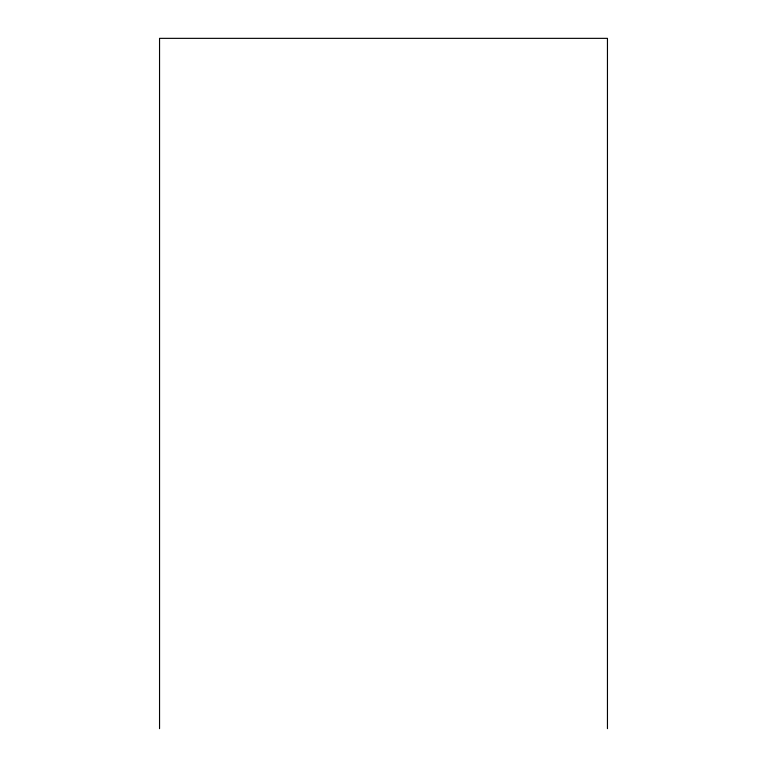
<?xml version="1.0" encoding="UTF-8"?>
<svg xmlns="http://www.w3.org/2000/svg" width="767" height="767" viewBox="0 0 767 767"><rect width="100%" height="100%" fill="white"/><g stroke="black" fill="none" stroke-linecap="round" stroke-linejoin="round"><path stroke-width="1.15" d="M607.454 728.65L607.454 38.35L159.546 38.35L159.546 728.65"/></g></svg>
